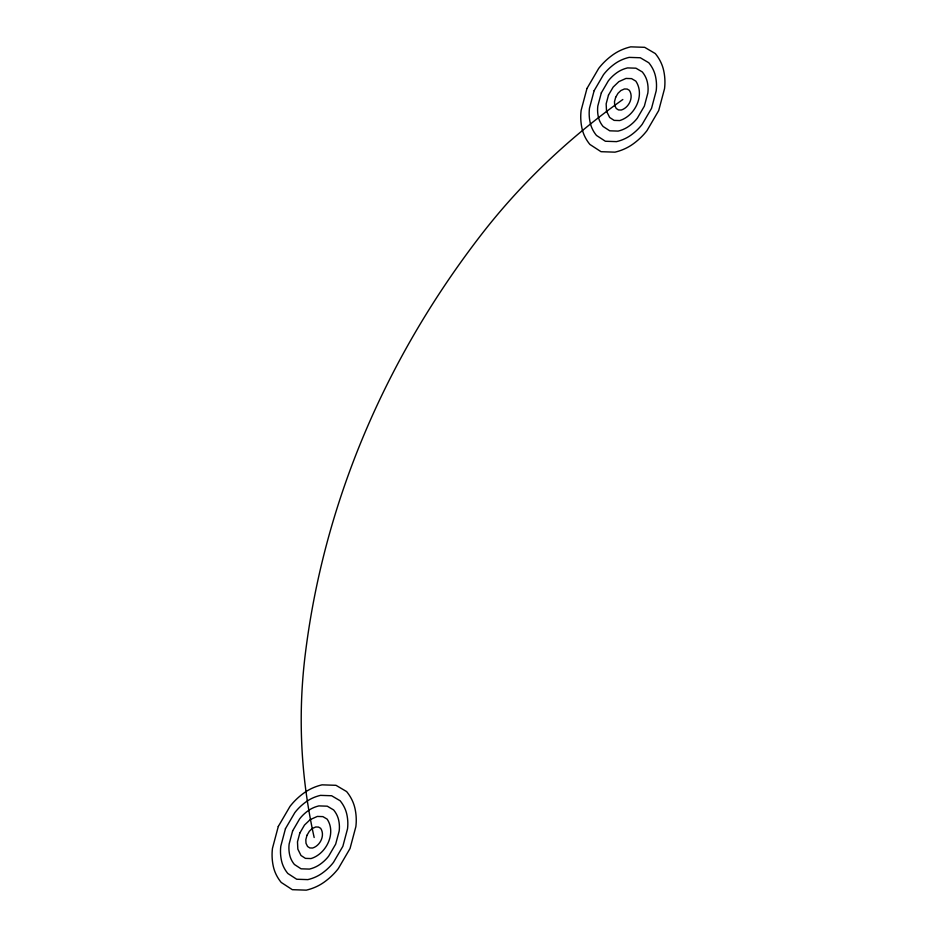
<?xml version="1.0" encoding="UTF-8"?>
<svg xmlns="http://www.w3.org/2000/svg" width="937" height="937" viewBox="0 0 937 937"><rect width="100%" height="100%" fill="white"/><g stroke="black" fill="none" stroke-linecap="round" stroke-linejoin="round"><path stroke-width="1.41" d="M314.164 837.502A752.727 634.841 2.2 0 1 305.204 654.776A1137.155 959.066 2.2 0 1 480.494 235.702A752.727 634.841 2.2 0 1 622.836 99.498M278.289 826.469L272.468 848.325A75.276 63.482 2.2 0 0 273.358 866.596A48.056 40.537 2.2 0 0 281.217 882.443L292.332 889.681L306.282 890.15A48.056 40.537 2.2 0 0 324.097 882.197A75.276 63.482 2.2 0 0 338.327 868.576L350.028 848.524L355.861 826.668A75.276 63.482 2.2 0 0 354.959 808.397A51.031 43.043 2.2 0 0 346.62 791.578L335.985 785.311L322.035 784.843A48.056 40.537 2.2 0 0 304.232 792.796A75.276 63.482 2.2 0 0 289.99 806.417L278.289 826.469M285.457 828.671L280.807 846.158A60.214 50.785 2.2 0 0 281.522 860.775A38.452 32.432 2.2 0 0 287.8 873.46L296.701 879.246L307.851 879.62A38.452 32.432 2.2 0 0 322.105 873.261A60.214 50.785 2.2 0 0 333.49 862.356L342.86 846.322L347.522 828.835A60.214 50.785 2.2 0 0 346.795 814.218A40.83 34.435 2.2 0 0 340.131 800.76L331.616 795.747L320.466 795.372A38.452 32.432 2.2 0 0 306.212 801.732A60.214 50.785 2.2 0 0 294.827 812.637L285.457 828.671M292.637 830.885L289.146 843.991A45.163 38.089 2.2 0 0 289.674 854.954A28.836 24.315 2.2 0 0 294.394 864.464L301.058 868.81L309.433 869.091A28.836 24.315 2.2 0 0 320.114 864.312A45.163 38.089 2.2 0 0 328.664 856.149L335.68 844.12L339.182 831.002A45.163 38.089 2.2 0 0 338.644 820.039A30.616 25.826 2.2 0 0 333.631 809.943L327.259 806.183L318.885 805.902A28.836 24.315 2.2 0 0 308.203 810.681A45.163 38.089 2.2 0 0 299.664 818.844L292.637 830.885M299.805 833.087L297.486 841.824L297.837 849.133L300.988 855.481L305.427 858.374L311.014 858.561C326.334 853.947 336.488 833.087 327.142 819.125L322.89 816.619L317.315 816.432L310.182 819.617L304.49 825.064L299.805 833.087M306.985 835.289L305.825 839.657L306.001 843.323L307.57 846.486L309.796 847.938L312.583 848.032C320.243 845.724 325.326 835.289 320.653 828.308L318.521 827.066L315.734 826.973L312.173 828.554L309.327 831.283L306.985 835.289M586.972 88.476L581.139 110.332A75.276 63.482 2.2 0 0 582.041 128.603A48.056 40.537 2.2 0 0 589.9 144.45L601.015 151.689L614.965 152.157A48.056 40.537 2.2 0 0 632.768 144.204A75.276 63.482 2.2 0 0 647.01 130.583L658.711 110.531L664.532 88.675A75.276 63.482 2.2 0 0 663.642 70.404A51.031 43.043 2.2 0 0 655.303 53.573L644.668 47.318L630.718 46.85A48.056 40.537 2.2 0 0 612.903 54.803A75.276 63.482 2.2 0 0 598.673 68.424L586.972 88.476M594.14 90.678L589.478 108.165A60.214 50.785 2.2 0 0 590.205 122.782A38.452 32.432 2.2 0 0 596.482 135.455L605.384 141.253L616.534 141.628A38.452 32.432 2.2 0 0 630.788 135.268A60.214 50.785 2.2 0 0 642.173 124.363L651.543 108.329L656.193 90.842A60.214 50.785 2.2 0 0 655.478 76.225A40.83 34.435 2.2 0 0 648.802 62.767L640.299 57.754L629.149 57.38A38.452 32.432 2.2 0 0 614.895 63.739A60.214 50.785 2.2 0 0 603.51 74.644L594.14 90.678M601.32 92.88L597.818 105.998A45.163 38.089 2.2 0 0 598.356 116.961A28.836 24.315 2.2 0 0 603.077 126.472L609.741 130.817L618.115 131.098A28.836 24.315 2.2 0 0 628.797 126.319A45.163 38.089 2.2 0 0 637.336 118.156L644.363 106.115L647.854 93.009A45.163 38.089 2.2 0 0 647.326 82.046A30.616 25.826 2.2 0 0 642.313 71.95L635.942 68.19L627.567 67.909A28.836 24.315 2.2 0 0 616.886 72.688A45.163 38.089 2.2 0 0 608.336 80.851L601.32 92.88M608.488 95.094L606.157 103.831L606.52 111.14L609.659 117.476L614.11 120.381L619.685 120.568C635.005 115.954 645.171 95.094 635.825 81.132L631.573 78.626L625.986 78.439L618.865 81.624L613.173 87.071L608.488 95.094M615.668 97.296L614.496 101.664L614.684 105.319L616.253 108.493L618.479 109.934L621.266 110.027C628.926 107.732 634.009 97.296 629.336 90.315L627.204 89.062L624.417 88.968L620.856 90.561L618.01 93.29L615.668 97.296"/></g></svg>
